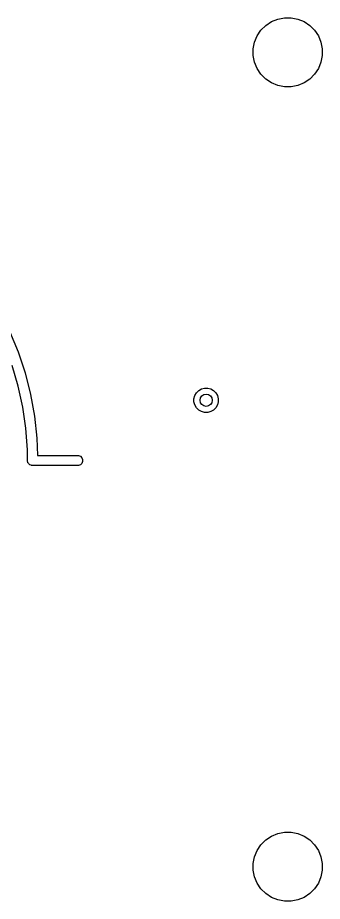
# Model space of a CAD drawing. Extents: x 25 to 275, y -107 to -24.
# Drawn here: x 192.38 to 199.85, y -45.8 to -24.15 of the extents above; entities that cross this region are included whole.
import ezdxf

# ---------------------------------------------------------------- set-up
doc = ezdxf.new("R2010")
doc.units = 0
doc.layers.add('BLACK', color=7, linetype='CONTINUOUS')

msp = doc.modelspace()

# ---------------------------------------------------------------- linework, layer by layer
at = {"layer": 'BLACK', "linetype": 'CONTINUOUS'}
for p, q in [((198.599313, -24.250367), (198.753258, -24.186601)), ((198.753258, -24.186601), (198.916685, -24.154093)), ((198.916685, -24.154093), (199.083315, -24.154093)), ((199.083315, -24.154093), (199.246742, -24.186601)), ((199.246742, -24.186601), (199.400687, -24.250367)), ((198.342941, -24.460766), (198.460766, -24.342941)), ((198.460766, -24.342941), (198.599313, -24.250367)), ((199.400687, -24.250367), (199.539234, -24.342941)), ((199.539234, -24.342941), (199.657059, -24.460766)), ((198.186601, -24.753258), (198.250367, -24.599313)), ((198.250367, -24.599313), (198.342941, -24.460766)), ((199.657059, -24.460766), (199.749633, -24.599313)), ((199.749633, -24.599313), (199.813399, -24.753258)), ((198.154093, -24.916685), (198.186601, -24.753258)), ((199.813399, -24.753258), (199.845907, -24.916685)), ((198.154093, -25.083315), (198.154093, -24.916685)), ((198.186601, -25.246742), (198.154093, -25.083315)), ((199.845907, -25.083315), (199.813399, -25.246742)), ((199.845907, -24.916685), (199.845907, -25.083315)), ((198.250367, -25.400687), (198.186601, -25.246742)), ((199.813399, -25.246742), (199.749633, -25.400687)), ((198.342941, -25.539234), (198.250367, -25.400687)), ((199.749633, -25.400687), (199.657059, -25.539234)), ((198.460766, -25.657059), (198.342941, -25.539234)), ((198.599313, -25.749633), (198.460766, -25.657059)), ((198.753258, -25.813399), (198.599313, -25.749633)), ((199.400687, -25.749633), (199.246742, -25.813399)), ((199.539234, -25.657059), (199.400687, -25.749633)), ((199.657059, -25.539234), (199.539234, -25.657059)), ((198.916685, -25.845907), (198.753258, -25.813399)), ((199.083315, -25.845907), (198.916685, -25.845907)), ((199.246742, -25.813399), (199.083315, -25.845907)), ((192.185944, -31.832461), (192.394242, -32.335336)), ((192.394242, -32.335336), (192.566134, -32.851789)), ((192.400469, -33.174952), (192.252053, -32.669493)), ((192.566134, -32.851789), (192.700745, -33.37919)), ((192.512447, -33.68971), (192.400469, -33.174952)), ((196.761994, -33.342372), (196.817372, -33.286994)), ((196.817372, -33.286994), (196.885195, -33.247836)), ((196.885195, -33.247836), (196.960842, -33.227567)), ((196.960842, -33.227567), (197.039158, -33.227567)), ((197.039158, -33.227567), (197.114805, -33.247836)), ((197.114805, -33.247836), (197.182628, -33.286994)), ((197.182628, -33.286994), (197.238006, -33.342372)), ((192.700745, -33.37919), (192.797388, -33.914849)), ((196.702567, -33.485842), (196.722836, -33.410195)), ((196.702567, -33.564158), (196.702567, -33.485842)), ((196.722836, -33.410195), (196.761994, -33.342372)), ((197.238006, -33.342372), (197.277164, -33.410195)), ((197.277164, -33.410195), (197.297433, -33.485842)), ((197.297433, -33.485842), (197.297433, -33.564158)), ((192.587419, -34.211146), (192.512447, -33.68971)), ((196.722836, -33.639805), (196.702567, -33.564158)), ((196.761994, -33.707628), (196.722836, -33.639805)), ((196.817372, -33.763006), (196.761994, -33.707628)), ((197.238006, -33.707628), (197.182628, -33.763006)), ((197.277164, -33.639805), (197.238006, -33.707628)), ((197.297433, -33.564158), (197.277164, -33.639805)), ((192.797388, -33.914849), (192.855572, -34.456039)), ((196.885195, -33.802164), (196.817372, -33.763006)), ((196.960842, -33.822433), (196.885195, -33.802164)), ((197.039158, -33.822433), (196.960842, -33.822433)), ((197.114805, -33.802164), (197.039158, -33.822433)), ((197.182628, -33.763006), (197.114805, -33.802164)), ((192.625, -34.736601), (192.587419, -34.211146)), ((192.855572, -34.456039), (192.870536, -34.875)), ((192.625, -35), (192.625, -34.736601)), ((192.627402, -35.010523), (192.625, -35)), ((192.627402, -35.024386), (192.627402, -35.010523)), ((192.634449, -35.041401), (192.627402, -35.024386)), ((192.637379, -35.054235), (192.634449, -35.041401)), ((192.642344, -35.060461), (192.637379, -35.054235)), ((192.870536, -34.875), (193.85, -34.875)), ((193.85, -34.875), (193.874386, -34.877402)), ((193.874386, -34.877402), (193.919446, -34.896066)), ((193.919446, -34.896066), (193.953934, -34.930554)), ((193.953934, -34.930554), (193.972598, -34.975614)), ((193.972598, -35.024386), (193.953934, -35.069446)), ((193.972598, -34.975614), (193.972598, -35.024386)), ((192.646066, -35.069446), (192.642344, -35.060461)), ((192.663066, -35.086446), (192.646066, -35.069446)), ((192.672064, -35.097729), (192.663066, -35.086446)), ((192.676471, -35.099851), (192.672064, -35.097729)), ((192.680554, -35.103934), (192.676471, -35.099851)), ((192.711968, -35.116945), (192.680554, -35.103934)), ((192.722185, -35.121866), (192.711968, -35.116945)), ((192.723847, -35.121866), (192.722185, -35.121866)), ((192.725614, -35.122598), (192.723847, -35.121866)), ((192.75, -35.125), (192.725614, -35.122598)), ((193.85, -35.125), (192.75, -35.125)), ((193.874386, -35.122598), (193.85, -35.125)), ((193.919446, -35.103934), (193.874386, -35.122598)), ((193.953934, -35.069446), (193.919446, -35.103934)), ((198.599313, -44.200367), (198.753258, -44.136601)), ((198.753258, -44.136601), (198.916685, -44.104093)), ((198.916685, -44.104093), (199.083315, -44.104093)), ((199.083315, -44.104093), (199.246742, -44.136601)), ((199.246742, -44.136601), (199.400687, -44.200367)), ((198.342941, -44.410766), (198.460766, -44.292941)), ((198.460766, -44.292941), (198.599313, -44.200367)), ((199.400687, -44.200367), (199.539234, -44.292941)), ((199.539234, -44.292941), (199.657059, -44.410766)), ((198.186601, -44.703258), (198.250367, -44.549313)), ((198.250367, -44.549313), (198.342941, -44.410766)), ((199.657059, -44.410766), (199.749633, -44.549313)), ((199.749633, -44.549313), (199.813399, -44.703258)), ((198.154093, -44.866685), (198.186601, -44.703258)), ((199.813399, -44.703258), (199.845907, -44.866685)), ((198.154093, -45.033315), (198.154093, -44.866685)), ((199.845907, -44.866685), (199.845907, -45.033315)), ((198.186601, -45.196742), (198.154093, -45.033315)), ((198.250367, -45.350687), (198.186601, -45.196742)), ((199.813399, -45.196742), (199.749633, -45.350687)), ((199.845907, -45.033315), (199.813399, -45.196742)), ((198.342941, -45.489234), (198.250367, -45.350687)), ((199.749633, -45.350687), (199.657059, -45.489234)), ((198.460766, -45.607059), (198.342941, -45.489234)), ((198.599313, -45.699633), (198.460766, -45.607059)), ((199.539234, -45.607059), (199.400687, -45.699633)), ((199.657059, -45.489234), (199.539234, -45.607059)), ((198.753258, -45.763399), (198.599313, -45.699633)), ((198.916685, -45.795907), (198.753258, -45.763399)), ((199.083315, -45.795907), (198.916685, -45.795907)), ((199.246742, -45.763399), (199.083315, -45.795907)), ((199.400687, -45.699633), (199.246742, -45.763399))]:
    msp.add_line(p, q, dxfattribs=at)
at = {"layer": 'BLACK'}
msp.add_circle((197, -33.525), 0.15, dxfattribs=at)

doc.saveas('drawing.dxf')
